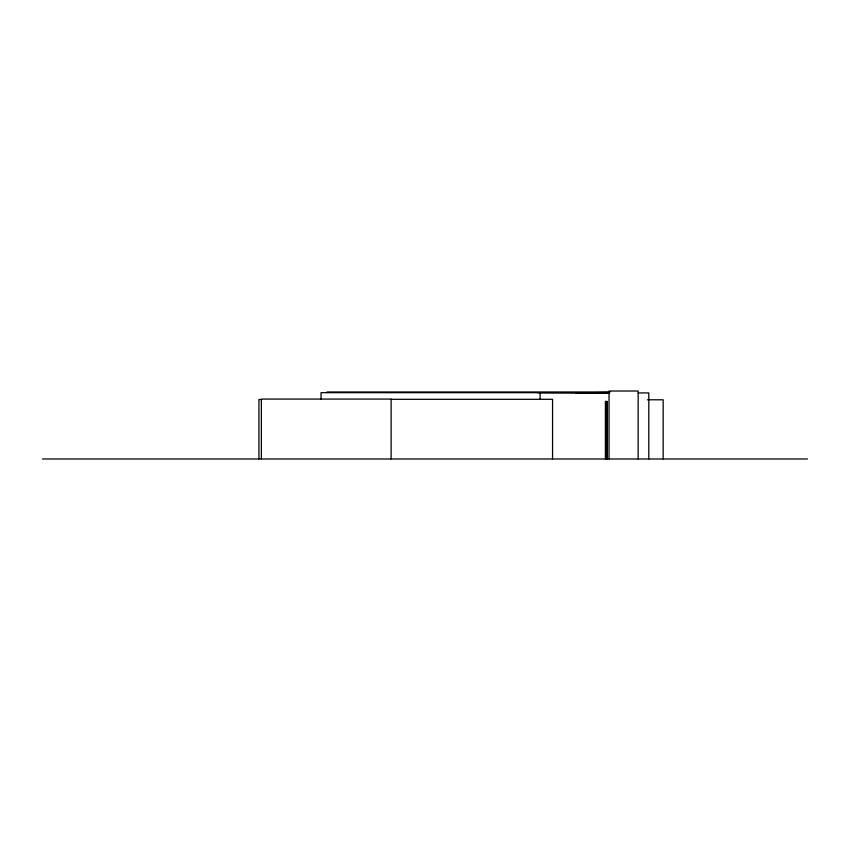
<?xml version="1.0" encoding="UTF-8"?>
<svg xmlns="http://www.w3.org/2000/svg" width="850" height="850" viewBox="0 0 850 850"><rect width="100%" height="100%" fill="white"/><g stroke="black" fill="none" stroke-linecap="round" stroke-linejoin="round"><path stroke-width="1.27" d="M327.048 391.978L610.151 391.978M609.036 392.445L575.843 392.923M609.291 392.679L321.045 392.679L321.045 399.309M609.036 392.923L537.646 392.679M638.222 392.923L648.794 392.923L648.794 458.979M391.106 399.309L552.553 399.309L552.553 458.979M261.587 399.553L258.931 399.553L258.931 458.979M647.477 399.787L663.159 399.787L663.159 458.979M42.5 458.979L807.5 458.979M638.159 458.979L638.159 391.021L609.036 391.021L609.036 458.979M607.134 458.979L607.134 401.444L605.391 401.444L605.391 458.979M606.741 401.444L606.741 458.979M540.079 392.679L540.079 399.309M391.106 458.979L391.106 399.075L261.364 399.075L261.364 458.979"/></g></svg>
